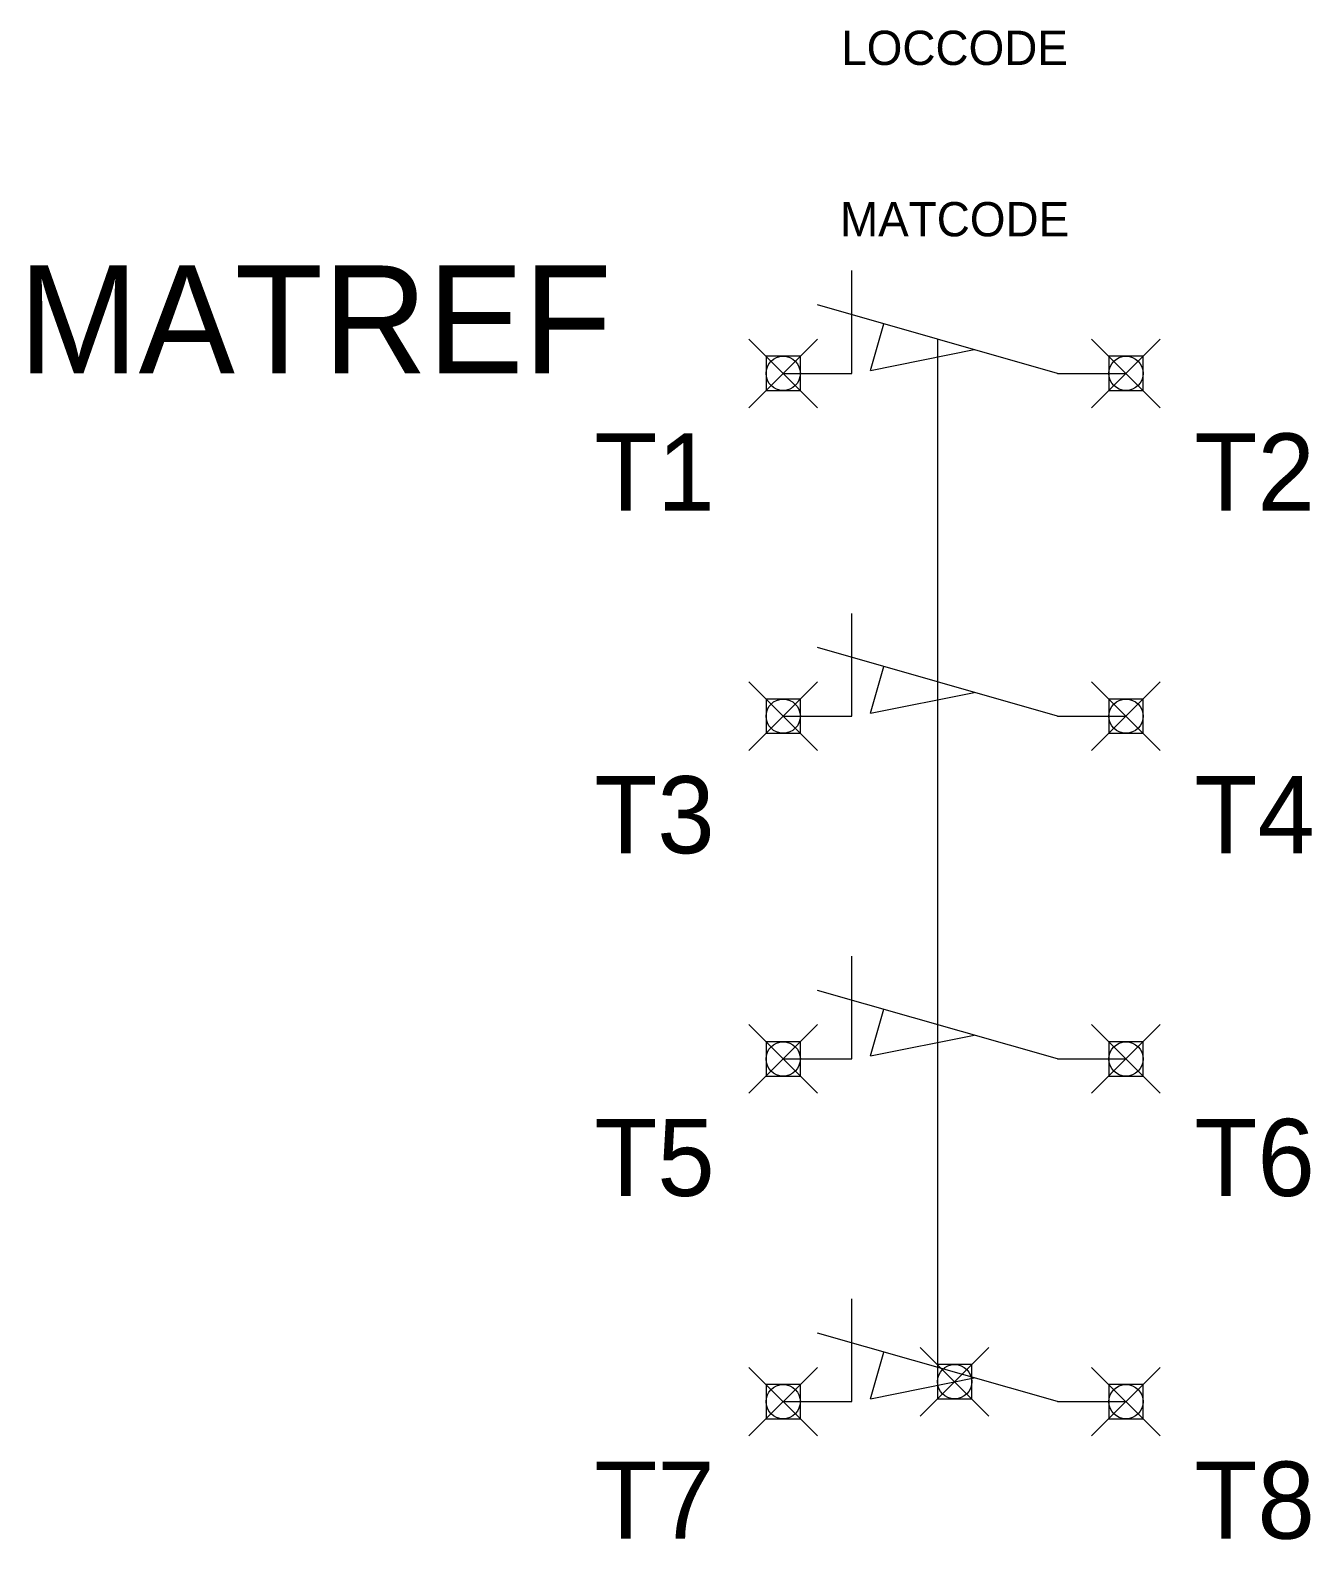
# Model space of a CAD drawing. Extents: x -27 to 10.4, y -4 to 40.
import ezdxf
from ezdxf.enums import TextEntityAlignment as Align

# ---------------------------------------------------------------- set-up
doc = ezdxf.new("R2010")
doc.units = 0
doc.header["$LTSCALE"] = 0.1
doc.header["$PDMODE"] = 99
doc.header["$PDSIZE"] = 1
doc.linetypes.add('DASHED', pattern=[0])
doc.layers.get('0').update_dxf_attribs({"linetype": 'CONTINUOUS'})
for name, color, linetype in [('A', 7, 'CONTINUOUS'), ('C', 6, 'CONTINUOUS'), ('T2', 1, 'CONTINUOUS')]:
    doc.layers.add(name, color=color, linetype=linetype)

msp = doc.modelspace()

# ---------------------------------------------------------------- linework, layer by layer
at = {"color": 0, "linetype": 'CONTINUOUS'}
for p, q in [((-3, 32), (-3, 33)), ((3, 30), (-4, 32)), ((-3, 30), (-3, 32)), ((-2.45, 30.085), (-2.061, 31.446)), ((-2.45, 30.085), (0.571, 30.694)), ((-5, 30), (-3, 30)), ((3, 30), (5, 30)), ((-3, 22), (-3, 23)), ((3, 20), (-4, 22)), ((-3, 20), (-3, 22)), ((-2.45, 20.085), (-2.061, 21.446)), ((-2.45, 20.085), (0.571, 20.694)), ((-5, 20), (-3, 20)), ((3, 20), (5, 20)), ((-3, 12), (-3, 13)), ((3, 10), (-4, 12)), ((-3, 10), (-3, 12)), ((-2.45, 10.085), (-2.061, 11.446)), ((-2.45, 10.085), (0.571, 10.694)), ((-5, 10), (-3, 10)), ((3, 10), (5, 10)), ((-3, 2), (-3, 3)), ((3, 0), (-4, 2)), ((-3, 0), (-3, 2)), ((-2.45, 0.085), (-2.061, 1.446)), ((-2.45, 0.085), (0.571, 0.694)), ((-5, 0), (-3, 0)), ((3, 0), (5, 0))]:
    msp.add_line(p, q, dxfattribs=at)
at = {"color": 0, "linetype": 'DASHED'}
msp.add_line((-0.5, 31), (-0.5, 1), dxfattribs=at)
at = {"layer": 'A', "color": 0, "linetype": 'CONTINUOUS'}
msp.add_point((0, 0.579), dxfattribs=at)
at = {"layer": 'C', "color": 0}
for p in [(-5, 30), (5, 30), (-5, 20), (5, 20), (-5, 10), (5, 10)]:
    msp.add_point(p, dxfattribs=at)
at = {"layer": 'C', "color": 0, "linetype": 'CONTINUOUS'}
for p in [(-5, 0), (5, 0)]:
    msp.add_point(p, dxfattribs=at)

# ---------------------------------------------------------------- texts
at = {"color": 0, "linetype": 'CONTINUOUS', "flags": 1}
for tag, p in [('LOCCODE', (0, 39)), ('MATCODE', (0, 34))]:
    msp.add_attdef(tag, text='', height=1, dxfattribs=at).set_placement(p, align=Align.CENTER)
at = {"color": 0, "linetype": 'CONTINUOUS'}
msp.add_attdef('MATREF', text='', height=3.15, dxfattribs=at).set_placement((-10, 30), align=Align.RIGHT)
at = {"layer": 'T2', "color": 0, "linetype": 'CONTINUOUS'}
for tag, p in [('T1', (-7, 26)), ('T3', (-7, 16)), ('T5', (-7, 6)), ('T7', (-7, -4))]:
    msp.add_attdef(tag, text='', height=2.25, dxfattribs=at).set_placement(p, align=Align.RIGHT)
for tag, p in [('T2', (7, 26)), ('T4', (7, 16)), ('T6', (7, 6)), ('T8', (7, -4))]:
    msp.add_attdef(tag, p, '', height=2.25, dxfattribs=at)

doc.saveas('drawing.dxf')
